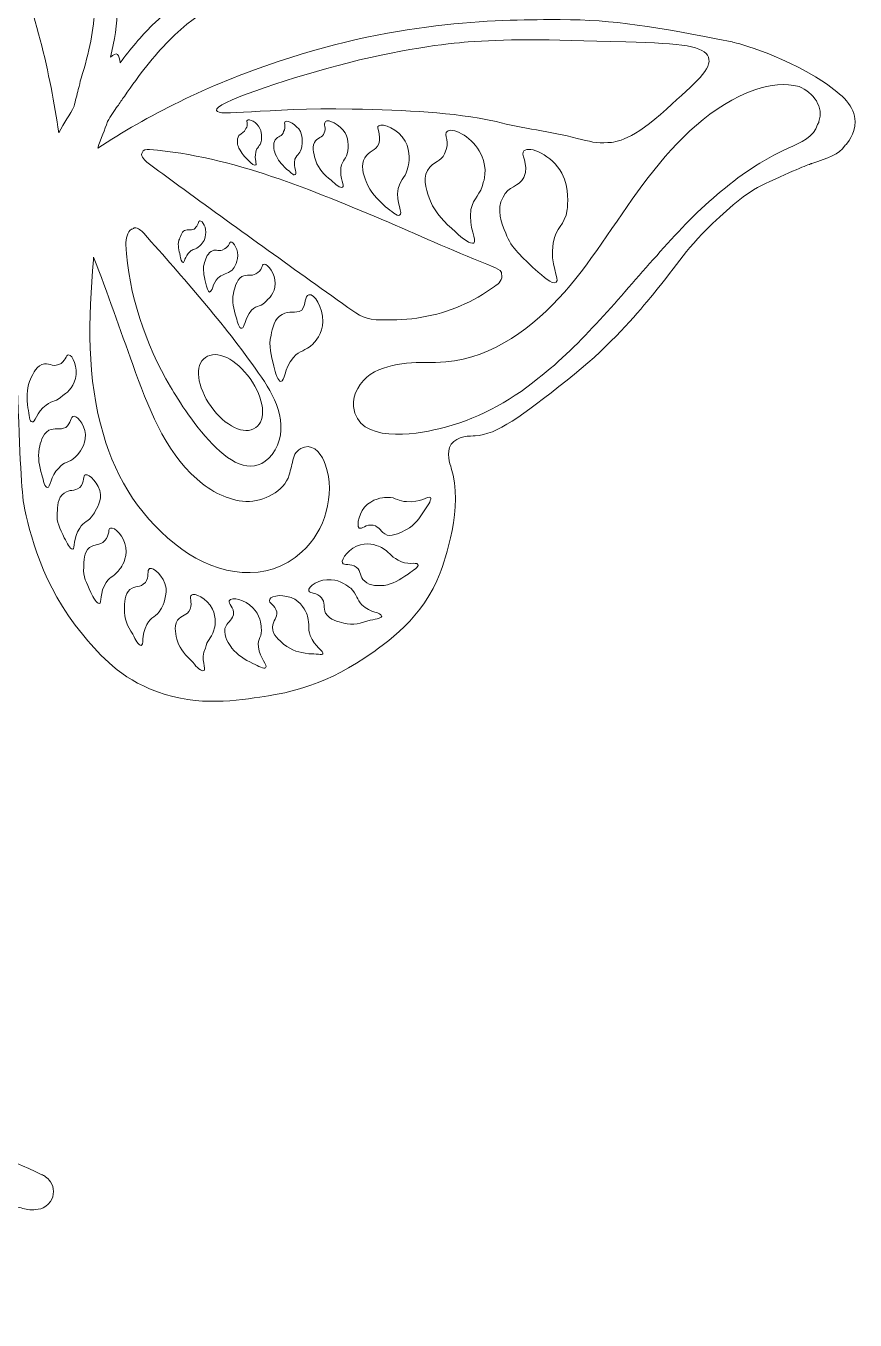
# Model space of a CAD drawing. Extents: x 26 to 586, y 226 to 583.
# Drawn here: x 162.7 to 222, y 330.7 to 423.4 of the extents above; entities that cross this region are included whole.
import ezdxf

# ---------------------------------------------------------------- set-up
doc = ezdxf.new("R2010")
doc.units = 0
doc.header["$MEASUREMENT"] = 0
doc.layers.add('Layer 1', color=7, linetype='Continuous')

msp = doc.modelspace()

# ---------------------------------------------------------------- linework, layer by layer
at = {"layer": 'Layer 1', "lineweight": 0}
for points, knots in [([(222.026, 416.542), (222.026, 417.642), (221.126, 418.442), (219.826, 419.342), (216.426, 421.542), (213.226, 422.242), (213.226, 422.242), (207.626, 423.342), (204.826, 423.842), (200.926, 423.842), (196.926, 423.842), (189.626, 423.842), (180.726, 420.842), (175.626, 419.142), (171.326, 416.942), (167.826, 414.642), (168.026, 415.342), (168.326, 415.942), (168.526, 416.542), (168.726, 416.942), (169.026, 417.342), (169.226, 417.642), (169.426, 417.842), (169.526, 418.142), (169.726, 418.342), (170.826, 419.942), (171.826, 421.242), (172.926, 422.342), (175.126, 424.542), (177.726, 426.042), (180.626, 426.642), (181.026, 426.742), (181.326, 427.142), (181.226, 427.642), (181.126, 428.042), (180.726, 428.342), (180.226, 428.242), (177.026, 427.442), (174.126, 425.842), (171.726, 423.442), (170.926, 422.642), (170.126, 421.742), (169.426, 420.742), (169.426, 421.042), (169.326, 421.242), (169.226, 421.342), (169.126, 421.442), (168.926, 421.342), (168.726, 421.142), (169.026, 422.342), (169.226, 423.542), (169.226, 424.642), (169.526, 428.042), (168.826, 431.242), (167.326, 434.242), (167.126, 434.642), (166.626, 434.842), (166.226, 434.542), (165.826, 434.342), (165.626, 433.842), (165.926, 433.442), (167.326, 430.742), (167.926, 427.842), (167.626, 424.742), (167.526, 423.142), (167.226, 421.542), (166.626, 419.642), (166.526, 419.342), (166.526, 419.142), (166.426, 418.842), (166.326, 418.442), (166.226, 418.042), (166.126, 417.642), (165.826, 417.042), (165.426, 416.442), (165.026, 415.742), (164.426, 419.942), (163.326, 424.642), (161.326, 429.642), (157.826, 438.442), (153.026, 444.042), (150.426, 446.942), (147.826, 449.942), (145.626, 451.742), (141.126, 455.242), (141.126, 455.242), (138.526, 457.342), (134.626, 458.342), (133.126, 458.742), (131.826, 458.942), (131.026, 458.242), (130.326, 457.642), (130.126, 456.742), (130.126, 456.542), (130.026, 455.642), (130.326, 455.042), (130.726, 453.842), (130.726, 453.842), (131.026, 452.942), (131.726, 450.742), (132.226, 449.042), (132.126, 447.542), (132.026, 445.742), (131.926, 442.742), (131.426, 441.842), (130.926, 438.542), (130.726, 436.942), (130.326, 434.142), (130.426, 430.542), (130.526, 426.342), (130.626, 424.242), (131.626, 422.942), (131.826, 422.642), (132.426, 421.942), (132.226, 421.242), (132.026, 420.542), (131.226, 420.242), (130.926, 420.142), (128.326, 419.042), (126.226, 415.442), (125.826, 414.642), (124.126, 411.742), (124.526, 408.542), (124.726, 406.642), (125.126, 402.942), (126.726, 400.342), (127.526, 399.142), (128.726, 397.342), (130.226, 394.942), (133.126, 393.542), (135.526, 392.442), (137.626, 392.442), (139.226, 392.442), (143.826, 392.542), (147.226, 394.342), (149.026, 395.342), (150.126, 395.942), (152.326, 397.642), (156.626, 401.142), (157.526, 401.842), (158.326, 402.442), (158.926, 402.942), (157.126, 398.342), (156.326, 395.042), (156.926, 394.742), (157.626, 394.442), (159.526, 397.242), (161.926, 401.542), (161.926, 400.742), (161.926, 399.842), (162.026, 398.642), (162.226, 393.142), (162.326, 390.442), (162.526, 389.142), (162.926, 387.142), (163.826, 383.342), (166.726, 379.842), (167.726, 378.642), (169.126, 376.942), (171.526, 375.942), (174.526, 374.642), (177.326, 375.042), (179.426, 375.342), (180.926, 375.542), (183.826, 376.042), (186.926, 378.142), (188.526, 379.242), (191.126, 381.042), (192.326, 384.242), (192.626, 385.042), (194.026, 389.042), (193.126, 391.742), (193.026, 392.042), (192.726, 392.842), (193.126, 393.442), (193.526, 394.042), (194.526, 394.042), (194.826, 394.042), (196.426, 394.142), (198.126, 395.442), (201.426, 398.042), (204.226, 400.242), (206.026, 402.342), (207.126, 403.642), (209.326, 406.242), (209.626, 407.142), (211.826, 409.242), (213.226, 410.542), (214.226, 411.542), (215.926, 412.242), (218.026, 413.242), (218.926, 413.542), (218.926, 413.542), (220.126, 413.942), (220.826, 414.142), (221.326, 414.842), (221.426, 414.942), (222.026, 415.642), (222.026, 416.542)], [0, 0, 0, 0, 1, 1, 1, 2, 2, 2, 3, 3, 3, 4, 4, 4, 5, 5, 5, 6, 6, 6, 7, 7, 7, 8, 8, 8, 9, 9, 9, 10, 10, 10, 11, 11, 11, 12, 12, 12, 13, 13, 13, 14, 14, 14, 15, 15, 15, 16, 16, 16, 17, 17, 17, 18, 18, 18, 19, 19, 19, 20, 20, 20, 21, 21, 21, 22, 22, 22, 23, 23, 23, 24, 24, 24, 25, 25, 25, 26, 26, 26, 27, 27, 27, 28, 28, 28, 29, 29, 29, 30, 30, 30, 31, 31, 31, 32, 32, 32, 33, 33, 33, 34, 34, 34, 35, 35, 35, 36, 36, 36, 37, 37, 37, 38, 38, 38, 39, 39, 39, 40, 40, 40, 41, 41, 41, 42, 42, 42, 43, 43, 43, 44, 44, 44, 45, 45, 45, 46, 46, 46, 47, 47, 47, 48, 48, 48, 49, 49, 49, 50, 50, 50, 51, 51, 51, 52, 52, 52, 53, 53, 53, 54, 54, 54, 55, 55, 55, 56, 56, 56, 57, 57, 57, 58, 58, 58, 59, 59, 59, 60, 60, 60, 61, 61, 61, 62, 62, 62, 63, 63, 63, 64, 64, 64, 65, 65, 65, 66, 66, 66, 66]), ([(184.926, 420.542), (189.426, 421.742), (192.926, 422.142), (194.326, 422.242), (196.826, 422.442), (199.726, 422.442), (205.626, 422.242), (209.726, 422.142), (211.226, 421.942), (211.526, 421.142), (211.826, 420.342), (210.626, 419.342), (208.526, 417.442), (206.126, 415.242), (204.926, 415.042), (204.326, 415.042), (203.526, 414.942), (203.026, 415.142), (202.126, 415.342), (200.226, 415.842), (198.226, 416.042), (196.326, 416.542), (193.126, 417.242), (190.026, 417.342), (186.026, 417.442), (179.626, 417.542), (176.426, 416.842), (176.326, 417.342), (176.026, 417.842), (181.226, 419.542), (184.926, 420.542)], [0, 0, 0, 0, 1, 1, 1, 2, 2, 2, 3, 3, 3, 4, 4, 4, 5, 5, 5, 6, 6, 6, 7, 7, 7, 8, 8, 8, 9, 9, 9, 10, 10, 10, 10]), ([(217.226, 414.642), (213.526, 412.942), (210.526, 410.042), (207.826, 406.942), (205.126, 403.942), (202.526, 400.642), (199.326, 398.142), (197.226, 396.442), (194.826, 395.142), (192.226, 394.542), (190.526, 394.142), (186.426, 393.442), (186.126, 396.142), (186.026, 397.042), (186.626, 397.942), (187.326, 398.442), (188.126, 398.942), (189.026, 399.142), (189.926, 399.242), (190.826, 399.342), (191.726, 399.242), (192.726, 399.342), (196.126, 399.642), (199.026, 401.842), (201.226, 404.342), (203.426, 406.842), (205.126, 409.842), (207.226, 412.542), (209.326, 415.242), (211.726, 417.742), (214.926, 418.842), (215.926, 419.142), (217.026, 419.342), (218.026, 419.042), (219.026, 418.642), (219.826, 417.542), (219.426, 416.542), (219.426, 416.442), (219.426, 416.442), (219.326, 416.342), (219.126, 415.442), (218.126, 415.042), (217.226, 414.642)], [0, 0, 0, 0, 1, 1, 1, 2, 2, 2, 3, 3, 3, 4, 4, 4, 5, 5, 5, 6, 6, 6, 7, 7, 7, 8, 8, 8, 9, 9, 9, 10, 10, 10, 11, 11, 11, 12, 12, 12, 13, 13, 13, 14, 14, 14, 14]), ([(178.526, 416.642), (178.626, 416.742), (179.226, 416.542), (179.426, 416.042), (179.626, 415.642), (179.526, 415.242), (179.526, 415.142), (179.426, 414.742), (179.226, 414.742), (179.126, 414.342), (179.026, 413.842), (179.226, 413.442), (179.126, 413.442), (179.026, 413.342), (178.826, 413.542), (178.626, 413.742), (178.326, 414.042), (178.126, 414.242), (177.926, 414.642), (177.826, 414.842), (177.726, 415.242), (177.926, 415.542), (178.126, 415.742), (178.326, 415.742), (178.426, 416.042), (178.626, 416.342), (178.426, 416.542), (178.526, 416.642)], [0, 0, 0, 0, 1, 1, 1, 2, 2, 2, 3, 3, 3, 4, 4, 4, 5, 5, 5, 6, 6, 6, 7, 7, 7, 8, 8, 8, 9, 9, 9, 9]), ([(181.226, 416.542), (181.426, 416.642), (182.026, 416.342), (182.326, 415.842), (182.526, 415.342), (182.426, 414.942), (182.426, 414.742), (182.326, 414.242), (182.126, 414.242), (181.926, 413.842), (181.826, 413.242), (182.126, 412.742), (181.926, 412.742), (181.826, 412.642), (181.626, 412.942), (181.326, 413.142), (180.926, 413.542), (180.726, 413.742), (180.526, 414.242), (180.426, 414.542), (180.326, 414.942), (180.526, 415.242), (180.726, 415.542), (181.026, 415.442), (181.126, 415.842), (181.326, 416.142), (181.126, 416.442), (181.226, 416.542)], [0, 0, 0, 0, 1, 1, 1, 2, 2, 2, 3, 3, 3, 4, 4, 4, 5, 5, 5, 6, 6, 6, 7, 7, 7, 8, 8, 8, 9, 9, 9, 9]), ([(184.126, 416.542), (184.326, 416.742), (185.126, 416.342), (185.526, 415.742), (185.826, 415.142), (185.726, 414.542), (185.726, 414.442), (185.626, 413.842), (185.326, 413.842), (185.226, 413.242), (185.126, 412.442), (185.526, 411.942), (185.326, 411.842), (185.226, 411.742), (184.826, 412.042), (184.526, 412.342), (184.026, 412.742), (183.626, 413.142), (183.426, 413.742), (183.326, 414.042), (183.126, 414.642), (183.326, 415.042), (183.526, 415.442), (183.926, 415.342), (184.026, 415.742), (184.226, 416.042), (183.926, 416.342), (184.126, 416.542)], [0, 0, 0, 0, 1, 1, 1, 2, 2, 2, 3, 3, 3, 4, 4, 4, 5, 5, 5, 6, 6, 6, 7, 7, 7, 8, 8, 8, 9, 9, 9, 9]), ([(187.926, 416.242), (188.226, 416.442), (189.326, 416.042), (189.826, 415.142), (190.226, 414.342), (190.126, 413.542), (190.026, 413.342), (189.926, 412.542), (189.526, 412.542), (189.326, 411.742), (189.126, 410.742), (189.726, 409.942), (189.426, 409.842), (189.226, 409.742), (188.826, 410.142), (188.426, 410.442), (187.826, 411.042), (187.326, 411.442), (187.026, 412.242), (186.826, 412.742), (186.626, 413.442), (186.926, 413.942), (187.226, 414.442), (187.726, 414.442), (187.926, 414.942), (188.126, 415.642), (187.726, 416.142), (187.926, 416.242)], [0, 0, 0, 0, 1, 1, 1, 2, 2, 2, 3, 3, 3, 4, 4, 4, 5, 5, 5, 6, 6, 6, 7, 7, 7, 8, 8, 8, 9, 9, 9, 9]), ([(192.826, 415.842), (193.126, 416.142), (194.526, 415.542), (195.126, 414.442), (195.726, 413.542), (195.526, 412.442), (195.426, 412.242), (195.226, 411.242), (194.726, 411.142), (194.526, 410.242), (194.326, 408.942), (195.026, 408.042), (194.726, 407.842), (194.526, 407.742), (193.926, 408.142), (193.426, 408.642), (192.626, 409.342), (192.026, 409.942), (191.626, 410.842), (191.426, 411.442), (191.026, 412.342), (191.426, 413.042), (191.826, 413.742), (192.426, 413.642), (192.626, 414.242), (193.126, 415.042), (192.526, 415.642), (192.826, 415.842)], [0, 0, 0, 0, 1, 1, 1, 2, 2, 2, 3, 3, 3, 4, 4, 4, 5, 5, 5, 6, 6, 6, 7, 7, 7, 8, 8, 8, 9, 9, 9, 9]), ([(171.526, 414.542), (177.526, 414.042), (183.126, 411.642), (188.626, 409.342), (191.126, 408.242), (193.626, 407.142), (196.126, 406.142), (196.326, 406.042), (196.626, 405.942), (196.726, 405.742), (196.726, 405.742), (196.726, 405.742), (196.726, 405.642), (196.826, 405.242), (196.526, 404.942), (196.226, 404.742), (194.726, 403.642), (192.926, 402.842), (191.026, 402.542), (190.026, 402.342), (189.126, 402.342), (188.126, 402.342), (187.026, 402.342), (186.526, 402.642), (185.726, 403.242), (181.626, 406.142), (177.626, 409.042), (173.626, 411.942), (172.826, 412.542), (172.126, 413.042), (171.326, 413.642), (171.126, 413.842), (170.826, 414.142), (171.026, 414.342), (171.026, 414.542), (171.326, 414.542), (171.526, 414.542)], [0, 0, 0, 0, 1, 1, 1, 2, 2, 2, 3, 3, 3, 4, 4, 4, 5, 5, 5, 6, 6, 6, 7, 7, 7, 8, 8, 8, 9, 9, 9, 10, 10, 10, 11, 11, 11, 12, 12, 12, 12]), ([(198.326, 414.442), (198.726, 414.842), (200.326, 414.142), (201.026, 412.842), (201.626, 411.742), (201.426, 410.542), (201.426, 410.242), (201.226, 409.042), (200.626, 409.042), (200.426, 407.842), (200.126, 406.342), (200.926, 405.242), (200.626, 405.042), (200.326, 404.842), (199.726, 405.442), (199.126, 405.942), (198.226, 406.842), (197.426, 407.442), (197.026, 408.542), (196.726, 409.242), (196.326, 410.242), (196.826, 411.142), (197.226, 411.942), (197.926, 411.842), (198.326, 412.542), (198.726, 413.542), (198.026, 414.242), (198.326, 414.442)], [0, 0, 0, 0, 1, 1, 1, 2, 2, 2, 3, 3, 3, 4, 4, 4, 5, 5, 5, 6, 6, 6, 7, 7, 7, 8, 8, 8, 9, 9, 9, 9]), ([(179.326, 398.542), (179.926, 397.742), (180.426, 396.842), (180.726, 395.942), (181.026, 394.942), (181.026, 393.942), (180.526, 393.042), (178.126, 389.242), (174.126, 395.742), (173.026, 397.542), (171.226, 400.642), (170.026, 404.142), (169.826, 407.742), (169.826, 408.142), (169.926, 408.642), (170.226, 408.842), (170.326, 408.842), (170.326, 408.842), (170.426, 408.942), (170.726, 408.942), (170.926, 408.742), (171.126, 408.542), (173.926, 405.342), (176.826, 402.142), (179.326, 398.542)], [0, 0, 0, 0, 1, 1, 1, 2, 2, 2, 3, 3, 3, 4, 4, 4, 5, 5, 5, 6, 6, 6, 7, 7, 7, 8, 8, 8, 8]), ([(175.126, 409.442), (175.326, 409.442), (175.626, 408.942), (175.526, 408.442), (175.526, 408.042), (175.226, 407.742), (175.126, 407.642), (174.826, 407.342), (174.626, 407.442), (174.426, 407.242), (174.026, 406.842), (174.026, 406.442), (173.926, 406.442), (173.826, 406.442), (173.726, 406.742), (173.726, 406.942), (173.626, 407.342), (173.526, 407.642), (173.626, 408.042), (173.726, 408.242), (173.826, 408.642), (174.026, 408.742), (174.326, 408.842), (174.426, 408.742), (174.726, 408.842), (175.026, 409.142), (175.026, 409.442), (175.126, 409.442)], [0, 0, 0, 0, 1, 1, 1, 2, 2, 2, 3, 3, 3, 4, 4, 4, 5, 5, 5, 6, 6, 6, 7, 7, 7, 8, 8, 8, 9, 9, 9, 9]), ([(177.326, 407.942), (177.526, 407.942), (177.926, 407.342), (177.826, 406.742), (177.726, 406.242), (177.426, 405.842), (177.326, 405.842), (176.926, 405.542), (176.726, 405.642), (176.426, 405.342), (176.026, 404.942), (176.026, 404.342), (175.826, 404.342), (175.726, 404.342), (175.626, 404.642), (175.526, 405.042), (175.426, 405.542), (175.326, 405.942), (175.426, 406.342), (175.526, 406.642), (175.626, 407.042), (175.926, 407.242), (176.226, 407.442), (176.426, 407.242), (176.726, 407.342), (177.226, 407.542), (177.226, 407.842), (177.326, 407.942)], [0, 0, 0, 0, 1, 1, 1, 2, 2, 2, 3, 3, 3, 4, 4, 4, 5, 5, 5, 6, 6, 6, 7, 7, 7, 8, 8, 8, 9, 9, 9, 9]), ([(170.326, 399.142), (171.426, 396.142), (172.526, 393.042), (174.926, 390.942), (175.926, 390.042), (177.126, 389.442), (178.426, 389.342), (179.726, 389.342), (181.126, 390.042), (181.526, 391.242), (181.626, 391.642), (181.726, 392.042), (181.826, 392.442), (181.926, 392.842), (182.226, 393.142), (182.626, 393.242), (183.326, 393.442), (183.926, 392.642), (184.126, 391.942), (184.826, 389.842), (184.126, 387.242), (182.426, 385.742), (179.926, 383.442), (176.426, 384.042), (173.826, 385.942), (171.026, 387.942), (169.126, 390.942), (168.226, 394.142), (167.026, 398.142), (167.126, 402.442), (167.526, 406.642), (167.526, 406.742), (167.526, 406.742), (167.526, 406.842), (168.526, 404.242), (169.426, 401.642), (170.326, 399.142)], [0, 0, 0, 0, 1, 1, 1, 2, 2, 2, 3, 3, 3, 4, 4, 4, 5, 5, 5, 6, 6, 6, 7, 7, 7, 8, 8, 8, 9, 9, 9, 10, 10, 10, 11, 11, 11, 12, 12, 12, 12]), ([(179.726, 406.342), (180.026, 406.342), (180.526, 405.642), (180.526, 404.942), (180.526, 404.242), (180.026, 403.842), (179.926, 403.742), (179.526, 403.242), (179.226, 403.442), (178.826, 403.042), (178.326, 402.442), (178.326, 401.742), (178.126, 401.742), (177.926, 401.742), (177.826, 402.142), (177.726, 402.542), (177.526, 403.142), (177.426, 403.642), (177.526, 404.242), (177.626, 404.642), (177.726, 405.142), (178.126, 405.442), (178.526, 405.642), (178.826, 405.442), (179.126, 405.642), (179.626, 405.842), (179.526, 406.342), (179.726, 406.342)], [0, 0, 0, 0, 1, 1, 1, 2, 2, 2, 3, 3, 3, 4, 4, 4, 5, 5, 5, 6, 6, 6, 7, 7, 7, 8, 8, 8, 9, 9, 9, 9]), ([(182.926, 404.142), (183.326, 404.242), (183.926, 403.242), (183.926, 402.242), (183.926, 401.342), (183.326, 400.742), (183.226, 400.642), (182.626, 400.042), (182.326, 400.242), (181.826, 399.642), (181.126, 398.842), (181.226, 397.942), (180.926, 397.942), (180.726, 397.942), (180.526, 398.542), (180.426, 399.042), (180.226, 399.842), (180.026, 400.442), (180.226, 401.242), (180.326, 401.742), (180.426, 402.442), (181.026, 402.742), (181.526, 403.042), (181.926, 402.742), (182.426, 403.042), (182.726, 403.442), (182.626, 404.042), (182.926, 404.142)], [0, 0, 0, 0, 1, 1, 1, 2, 2, 2, 3, 3, 3, 4, 4, 4, 5, 5, 5, 6, 6, 6, 7, 7, 7, 8, 8, 8, 9, 9, 9, 9]), ([(164.126, 396.242), (163.426, 395.742), (163.326, 394.942), (163.126, 395.042), (162.926, 395.042), (162.926, 395.542), (162.826, 396.042), (162.726, 396.742), (162.726, 397.342), (162.926, 397.942), (163.126, 398.342), (163.326, 398.942), (163.826, 399.142), (164.326, 399.342), (164.526, 398.942), (165.026, 399.142), (165.526, 399.342), (165.526, 399.842), (165.726, 399.842), (166.026, 399.842), (166.426, 398.942), (166.226, 398.142), (166.026, 397.442), (165.526, 397.042), (165.326, 396.942), (164.826, 396.442), (164.626, 396.642), (164.126, 396.242)], [0, 0, 0, 0, 1, 1, 1, 2, 2, 2, 3, 3, 3, 4, 4, 4, 5, 5, 5, 6, 6, 6, 7, 7, 7, 8, 8, 8, 9, 9, 9, 9]), ([(178.726, 398.142), (177.726, 399.542), (176.326, 400.242), (175.526, 399.642), (174.726, 399.142), (174.926, 397.542), (175.926, 396.142), (176.926, 394.742), (178.326, 394.042), (179.126, 394.642), (179.926, 395.142), (179.726, 396.742), (178.726, 398.142)], [0, 0, 0, 0, 1, 1, 1, 2, 2, 2, 3, 3, 3, 4, 4, 4, 4]), ([(178.726, 398.142), (177.726, 399.542), (176.326, 400.242), (175.526, 399.642), (174.726, 399.142), (174.926, 397.542), (175.926, 396.142), (176.926, 394.742), (178.326, 394.042), (179.126, 394.642), (179.926, 395.142), (179.726, 396.742), (178.726, 398.142)], [0, 0, 0, 0, 1, 1, 1, 2, 2, 2, 3, 3, 3, 4, 4, 4, 4]), ([(178.726, 398.142), (177.726, 399.542), (176.326, 400.242), (175.526, 399.642), (174.726, 399.142), (174.926, 397.542), (175.926, 396.142), (176.926, 394.742), (178.326, 394.042), (179.126, 394.642), (179.926, 395.142), (179.726, 396.742), (178.726, 398.142)], [0, 0, 0, 0, 1, 1, 1, 2, 2, 2, 3, 3, 3, 4, 4, 4, 4]), ([(178.726, 398.142), (177.726, 399.542), (176.326, 400.242), (175.526, 399.642), (174.726, 399.142), (174.926, 397.542), (175.926, 396.142), (176.926, 394.742), (178.326, 394.042), (179.126, 394.642), (179.926, 395.142), (179.726, 396.742), (178.726, 398.142)], [0, 0, 0, 0, 1, 1, 1, 2, 2, 2, 3, 3, 3, 4, 4, 4, 4]), ([(178.726, 398.142), (177.726, 399.542), (176.326, 400.242), (175.526, 399.642), (174.726, 399.142), (174.926, 397.542), (175.926, 396.142), (176.926, 394.742), (178.326, 394.042), (179.126, 394.642), (179.926, 395.142), (179.726, 396.742), (178.726, 398.142)], [0, 0, 0, 0, 1, 1, 1, 2, 2, 2, 3, 3, 3, 4, 4, 4, 4]), ([(166.226, 392.542), (165.726, 392.042), (165.426, 392.242), (165.026, 391.742), (164.426, 391.142), (164.426, 390.342), (164.226, 390.342), (164.026, 390.342), (163.926, 390.842), (163.826, 391.242), (163.626, 391.942), (163.526, 392.442), (163.626, 393.142), (163.726, 393.542), (163.826, 394.142), (164.326, 394.442), (164.726, 394.642), (165.126, 394.442), (165.526, 394.642), (165.926, 394.942), (165.826, 395.442), (166.126, 395.442), (166.426, 395.442), (167.026, 394.642), (166.926, 393.842), (166.826, 393.142), (166.326, 392.642), (166.226, 392.542)], [0, 0, 0, 0, 1, 1, 1, 2, 2, 2, 3, 3, 3, 4, 4, 4, 5, 5, 5, 6, 6, 6, 7, 7, 7, 8, 8, 8, 9, 9, 9, 9]), ([(167.526, 388.442), (167.126, 387.842), (166.826, 387.942), (166.526, 387.442), (166.026, 386.742), (166.226, 385.942), (166.026, 385.942), (165.826, 385.942), (165.626, 386.342), (165.426, 386.742), (165.126, 387.442), (164.826, 387.842), (164.926, 388.542), (164.926, 388.942), (164.926, 389.642), (165.426, 389.942), (165.826, 390.242), (166.126, 390.042), (166.526, 390.342), (166.926, 390.742), (166.726, 391.242), (166.926, 391.242), (167.226, 391.342), (167.926, 390.642), (168.026, 389.842), (168.026, 389.242), (167.626, 388.642), (167.526, 388.442)], [0, 0, 0, 0, 1, 1, 1, 2, 2, 2, 3, 3, 3, 4, 4, 4, 5, 5, 5, 6, 6, 6, 7, 7, 7, 8, 8, 8, 9, 9, 9, 9]), ([(191.626, 389.642), (191.726, 389.542), (191.526, 389.142), (191.226, 388.742), (190.826, 388.142), (190.526, 387.642), (189.926, 387.342), (189.526, 387.142), (189.026, 386.842), (188.526, 386.942), (188.026, 387.142), (188.026, 387.542), (187.526, 387.642), (187.026, 387.742), (186.726, 387.342), (186.526, 387.442), (186.326, 387.642), (186.526, 388.642), (187.126, 389.142), (187.726, 389.642), (188.426, 389.642), (188.526, 389.642), (189.226, 389.642), (189.326, 389.342), (189.926, 389.342), (190.926, 389.242), (191.426, 389.742), (191.626, 389.642)], [0, 0, 0, 0, 1, 1, 1, 2, 2, 2, 3, 3, 3, 4, 4, 4, 5, 5, 5, 6, 6, 6, 7, 7, 7, 8, 8, 8, 9, 9, 9, 9]), ([(169.426, 384.542), (169.026, 383.942), (168.726, 384.042), (168.426, 383.542), (167.926, 382.842), (168.126, 382.042), (167.926, 382.042), (167.726, 382.042), (167.526, 382.442), (167.326, 382.842), (167.026, 383.542), (166.726, 383.942), (166.826, 384.642), (166.826, 385.042), (166.826, 385.742), (167.226, 386.042), (167.626, 386.342), (167.926, 386.142), (168.326, 386.542), (168.726, 386.942), (168.526, 387.442), (168.726, 387.442), (169.026, 387.542), (169.726, 386.842), (169.826, 386.042), (169.926, 385.242), (169.526, 384.642), (169.426, 384.542)], [0, 0, 0, 0, 1, 1, 1, 2, 2, 2, 3, 3, 3, 4, 4, 4, 5, 5, 5, 6, 6, 6, 7, 7, 7, 8, 8, 8, 9, 9, 9, 9]), ([(190.726, 384.842), (190.826, 384.642), (190.426, 384.442), (190.026, 384.142), (189.426, 383.742), (188.926, 383.442), (188.326, 383.342), (187.926, 383.342), (187.326, 383.242), (186.926, 383.642), (186.526, 383.942), (186.726, 384.342), (186.326, 384.642), (185.926, 384.942), (185.426, 384.742), (185.326, 384.942), (185.226, 385.242), (185.826, 386.042), (186.626, 386.242), (187.326, 386.442), (187.926, 386.142), (188.126, 386.042), (188.726, 385.742), (188.726, 385.442), (189.326, 385.142), (189.926, 384.742), (190.626, 385.042), (190.726, 384.842)], [0, 0, 0, 0, 1, 1, 1, 2, 2, 2, 3, 3, 3, 4, 4, 4, 5, 5, 5, 6, 6, 6, 7, 7, 7, 8, 8, 8, 9, 9, 9, 9]), ([(172.326, 381.642), (172.026, 381.042), (171.626, 381.142), (171.326, 380.542), (170.926, 379.742), (171.126, 379.042), (170.926, 379.042), (170.726, 379.042), (170.526, 379.442), (170.326, 379.842), (169.926, 380.442), (169.726, 380.942), (169.726, 381.642), (169.726, 382.042), (169.726, 382.742), (170.126, 383.042), (170.526, 383.342), (170.826, 383.142), (171.226, 383.542), (171.526, 383.942), (171.326, 384.442), (171.526, 384.542), (171.826, 384.642), (172.526, 384.042), (172.726, 383.142), (172.726, 382.342), (172.426, 381.742), (172.326, 381.642)], [0, 0, 0, 0, 1, 1, 1, 2, 2, 2, 3, 3, 3, 4, 4, 4, 5, 5, 5, 6, 6, 6, 7, 7, 7, 8, 8, 8, 9, 9, 9, 9]), ([(187.326, 380.842), (186.626, 380.642), (186.126, 380.442), (185.426, 380.642), (185.026, 380.742), (184.426, 380.842), (184.126, 381.342), (183.926, 381.742), (184.126, 382.142), (183.826, 382.442), (183.526, 382.842), (183.026, 382.742), (182.926, 382.942), (182.826, 383.242), (183.726, 383.842), (184.526, 383.742), (185.226, 383.742), (185.726, 383.242), (185.926, 383.142), (186.426, 382.642), (186.326, 382.342), (186.726, 381.942), (187.326, 381.342), (188.126, 381.442), (188.126, 381.142), (188.226, 381.042), (187.826, 380.942), (187.326, 380.842)], [0, 0, 0, 0, 1, 1, 1, 2, 2, 2, 3, 3, 3, 4, 4, 4, 5, 5, 5, 6, 6, 6, 7, 7, 7, 8, 8, 8, 9, 9, 9, 9]), ([(175.426, 377.242), (175.226, 377.142), (174.926, 377.442), (174.626, 377.842), (174.126, 378.342), (173.726, 378.742), (173.526, 379.342), (173.426, 379.742), (173.226, 380.342), (173.526, 380.842), (173.826, 381.242), (174.226, 381.142), (174.426, 381.642), (174.626, 382.142), (174.326, 382.542), (174.526, 382.642), (174.726, 382.842), (175.626, 382.442), (176.026, 381.642), (176.326, 381.042), (176.226, 380.342), (176.126, 380.142), (175.926, 379.442), (175.626, 379.442), (175.526, 378.842), (175.126, 378.042), (175.626, 377.342), (175.426, 377.242)], [0, 0, 0, 0, 1, 1, 1, 2, 2, 2, 3, 3, 3, 4, 4, 4, 5, 5, 5, 6, 6, 6, 7, 7, 7, 8, 8, 8, 9, 9, 9, 9]), ([(182.926, 378.442), (182.226, 378.542), (181.726, 378.642), (181.126, 379.142), (180.826, 379.442), (180.326, 379.742), (180.326, 380.342), (180.326, 380.842), (180.726, 381.042), (180.626, 381.442), (180.526, 381.942), (180.026, 382.042), (180.126, 382.342), (180.226, 382.642), (181.226, 382.742), (181.926, 382.342), (182.526, 381.942), (182.826, 381.342), (182.826, 381.142), (183.026, 380.442), (182.826, 380.342), (183.026, 379.742), (183.326, 378.942), (184.026, 378.642), (183.926, 378.442), (183.926, 378.342), (183.426, 378.442), (182.926, 378.442)], [0, 0, 0, 0, 1, 1, 1, 2, 2, 2, 3, 3, 3, 4, 4, 4, 5, 5, 5, 6, 6, 6, 7, 7, 7, 8, 8, 8, 9, 9, 9, 9]), ([(178.926, 377.742), (178.326, 378.042), (177.826, 378.342), (177.426, 378.842), (177.226, 379.142), (176.826, 379.642), (176.926, 380.242), (177.026, 380.742), (177.426, 380.742), (177.526, 381.242), (177.626, 381.742), (177.126, 382.042), (177.226, 382.242), (177.426, 382.542), (178.326, 382.342), (178.926, 381.742), (179.426, 381.242), (179.526, 380.542), (179.526, 380.342), (179.626, 379.642), (179.226, 379.542), (179.326, 378.942), (179.426, 378.042), (180.026, 377.642), (179.826, 377.442), (179.726, 377.342), (179.326, 377.542), (178.926, 377.742)], [0, 0, 0, 0, 1, 1, 1, 2, 2, 2, 3, 3, 3, 4, 4, 4, 5, 5, 5, 6, 6, 6, 7, 7, 7, 8, 8, 8, 9, 9, 9, 9]), ([(126.526, 349.242), (127.226, 347.742), (128.326, 346.542), (129.426, 345.442), (129.526, 345.242), (129.726, 345.142), (129.826, 345.042), (129.826, 345.042), (129.826, 345.042), (129.826, 345.042), (129.826, 345.042), (129.826, 345.042), (129.826, 345.042), (129.826, 345.042), (129.826, 345.042), (129.826, 345.042), (129.826, 345.042), (129.826, 345.042), (129.826, 345.042), (130.126, 343.842), (131.926, 340.842), (134.426, 337.642), (137.426, 333.642), (140.326, 330.742), (140.926, 331.142), (141.226, 331.442), (139.626, 334.542), (139.626, 334.542), (139.926, 334.442), (140.326, 334.242), (140.726, 334.042), (142.026, 333.442), (143.526, 332.742), (145.126, 332.442), (145.826, 332.242), (147.726, 331.942), (149.926, 332.342), (152.026, 332.742), (153.626, 333.742), (154.426, 334.342), (156.226, 335.542), (157.826, 336.942), (157.826, 336.942), (158.426, 337.442), (159.026, 338.142), (160.126, 338.542), (160.726, 338.742), (161.226, 338.942), (162.026, 338.842), (162.526, 338.742), (162.626, 338.642), (163.126, 338.642), (163.426, 338.642), (164.026, 338.642), (164.426, 339.242), (164.726, 339.642), (164.726, 340.242), (164.426, 340.642), (164.226, 340.942), (163.926, 341.142), (163.826, 341.142), (161.226, 342.442), (159.626, 342.842), (154.526, 344.742), (152.126, 345.642), (150.826, 346.142), (150.826, 346.142), (149.726, 346.442), (149.226, 346.742), (149.226, 346.742), (149.226, 346.742), (151.926, 348.542), (155.026, 351.842), (156.826, 353.642), (157.526, 355.042), (157.826, 355.642), (158.726, 357.442), (159.026, 359.042), (159.126, 359.542), (159.226, 360.342), (159.326, 361.442), (159.226, 362.742), (159.126, 363.542), (158.926, 364.342), (158.426, 365.942), (158.126, 367.042), (157.926, 367.442), (157.226, 369.642), (156.426, 372.142), (156.426, 372.442), (156.326, 372.942), (156.126, 374.342), (156.726, 376.842), (156.726, 377.542), (156.726, 378.142), (156.726, 378.842), (156.326, 379.342), (156.226, 379.442), (155.926, 379.742), (154.826, 379.742), (153.726, 379.742), (152.726, 379.442), (151.526, 378.842), (150.126, 378.142), (149.226, 377.342), (148.826, 376.942), (146.326, 374.742), (144.626, 372.642), (144.626, 372.542), (142.626, 369.942), (140.126, 366.742), (137.726, 361.742), (136.626, 359.542), (135.126, 356.342), (134.126, 351.842), (133.326, 348.342), (133.126, 345.242), (133.126, 342.842), (131.926, 344.142), (131.026, 345.042), (130.326, 345.442), (130.326, 345.442), (130.326, 345.442), (130.326, 345.442), (130.326, 345.442), (130.326, 345.442), (130.326, 345.442), (130.326, 345.442), (130.326, 345.442), (130.326, 345.442), (130.326, 345.442), (130.326, 345.442), (130.326, 345.442), (129.926, 346.542), (129.426, 348.942), (129.426, 350.742), (129.426, 352.642), (130.126, 354.042), (130.626, 354.942), (130.726, 355.142), (130.626, 355.442), (130.426, 355.542), (130.226, 355.642), (129.926, 355.542), (129.826, 355.342), (129.226, 354.342), (128.626, 352.742), (128.526, 350.742), (128.526, 349.442), (128.726, 347.942), (128.926, 346.742), (128.126, 347.542), (127.426, 348.442), (126.926, 349.442), (126.126, 351.342), (125.926, 353.442), (126.326, 355.642), (126.326, 355.842), (126.226, 356.142), (126.026, 356.142), (125.826, 356.142), (125.526, 356.042), (125.526, 355.842), (125.426, 353.542), (125.626, 351.242), (126.526, 349.242)], [0, 0, 0, 0, 1, 1, 1, 2, 2, 2, 3, 3, 3, 4, 4, 4, 5, 5, 5, 6, 6, 6, 7, 7, 7, 8, 8, 8, 9, 9, 9, 10, 10, 10, 11, 11, 11, 12, 12, 12, 13, 13, 13, 14, 14, 14, 15, 15, 15, 16, 16, 16, 17, 17, 17, 18, 18, 18, 19, 19, 19, 20, 20, 20, 21, 21, 21, 22, 22, 22, 23, 23, 23, 24, 24, 24, 25, 25, 25, 26, 26, 26, 27, 27, 27, 28, 28, 28, 29, 29, 29, 30, 30, 30, 31, 31, 31, 32, 32, 32, 33, 33, 33, 34, 34, 34, 35, 35, 35, 36, 36, 36, 37, 37, 37, 38, 38, 38, 39, 39, 39, 40, 40, 40, 41, 41, 41, 42, 42, 42, 43, 43, 43, 44, 44, 44, 45, 45, 45, 46, 46, 46, 47, 47, 47, 48, 48, 48, 49, 49, 49, 50, 50, 50, 51, 51, 51, 52, 52, 52, 53, 53, 53, 54, 54, 54, 55, 55, 55, 55])]:
    msp.add_open_spline(points, degree=3, knots=knots, dxfattribs=at)

doc.saveas('drawing.dxf')
